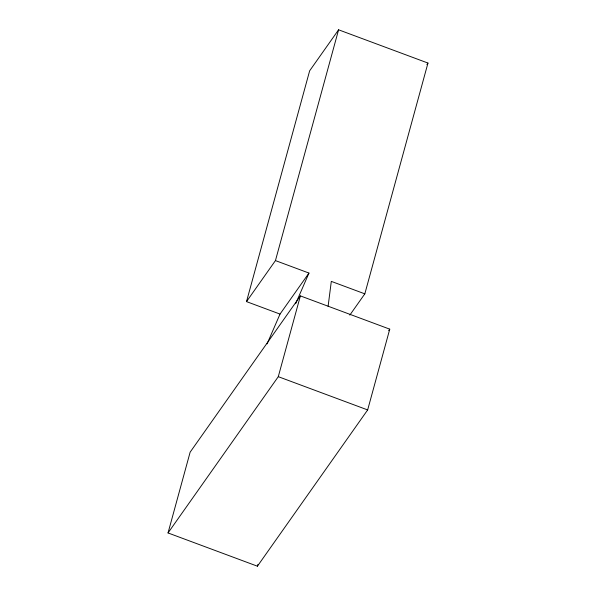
<?xml version="1.0" encoding="UTF-8"?>
<svg xmlns="http://www.w3.org/2000/svg" width="596" height="596" viewBox="0 0 596 596"><rect width="100%" height="100%" fill="white"/><g stroke="black" fill="none" stroke-linecap="round" stroke-linejoin="round"><path stroke-width="0.89" d="M328.105 306.299L331.309 281.379L364.827 293.843L427.965 63.057L338.588 29.8L309.644 70.82L246.513 301.613L280.023 314.085L308.966 273.065L275.449 260.594L246.513 301.613M168.035 532.943L190.139 452.17L300.384 295.899L389.754 329.156L367.657 409.929L257.412 566.2L168.035 532.943L278.287 376.672L300.384 295.899M275.449 260.594L338.588 29.8M257.412 566.2L257.904 564.405M267.09 343.877L280.023 314.085M295.661 303.707L308.966 273.065M426.892 64.577L427.965 63.057M349.815 315.113L364.827 293.843M388.689 330.668L389.754 329.156M278.287 376.672L367.657 409.929"/></g></svg>
